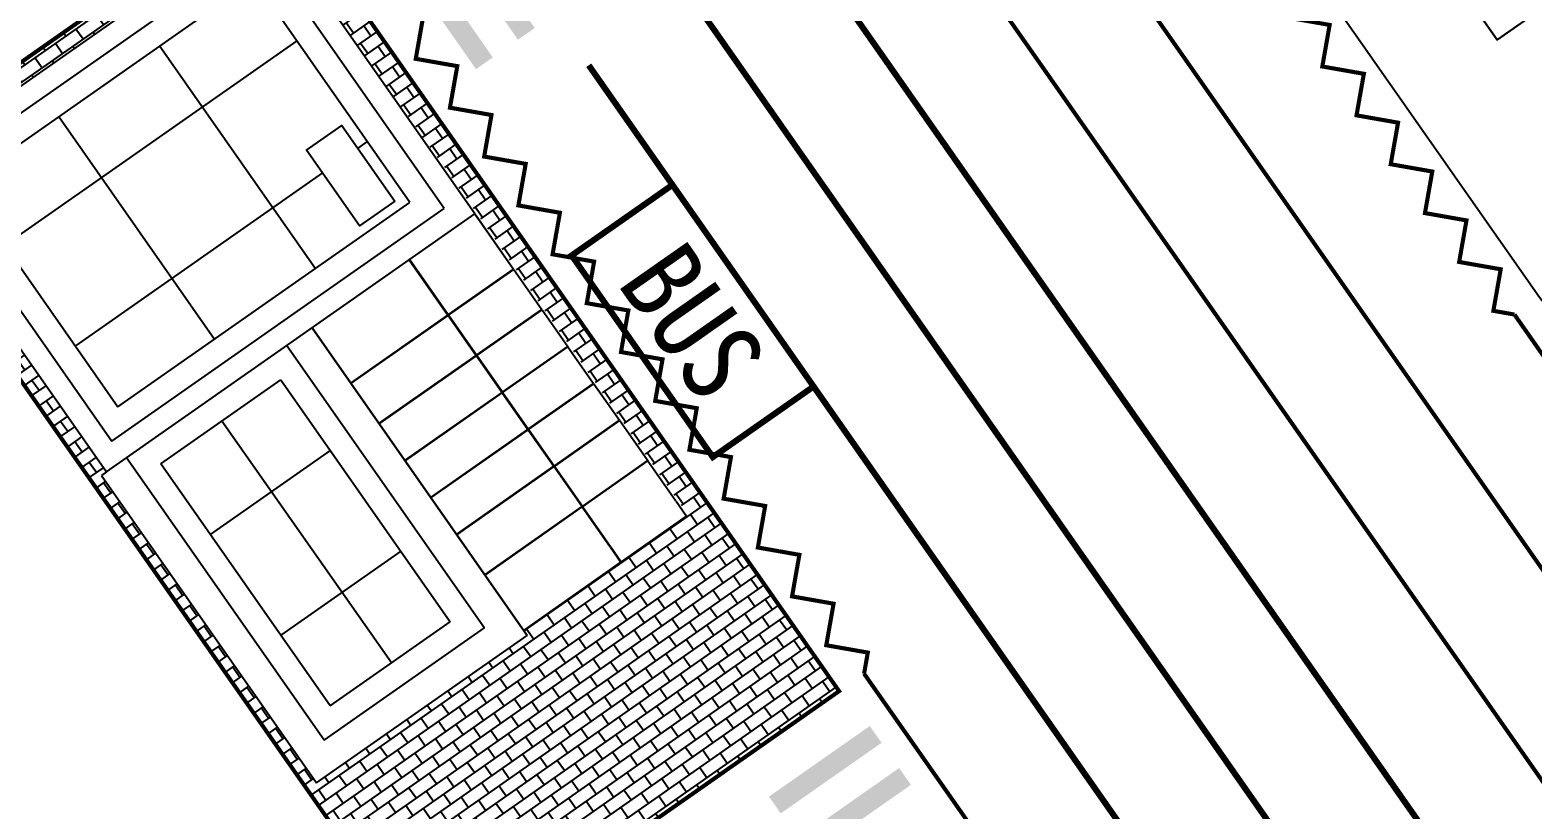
# Model space of a CAD drawing. Header units: millimetres. Extents: x 152904052 to 153933663, y 538271515 to 539240469.
# Drawn here: x 153342112 to 153378759, y 538636389 to 538655400 of the extents above; entities that cross this region are included whole.
import ezdxf
from ezdxf.enums import TextEntityAlignment as Align

# ---------------------------------------------------------------- set-up
doc = ezdxf.new("R2010")
doc.units = ezdxf.units.MM
doc.layers.add('SCHM', color=9, linetype='Continuous')
doc.styles.add('IIAC FONT', font='GulimChe.ttf')

msp = doc.modelspace()

# ---------------------------------------------------------------- hatches: boundary and pattern name
at = {"layer": 'SCHM'}
h = msp.add_hatch(dxfattribs=at)
h.set_pattern_fill('AR-B816', color=256, scale=1.5, angle=35, style=0)
h.set_pattern_definition([(35, (153148155.48, 538533342.43), (-174.8261, 249.67754), []), (125, (153148155.48, 538533342.43), (-424.50364, 74.85145), [304.8, -304.8])])
h.paths.add_polyline_path([(153349099.9, 538637046.8), (153348755.7, 538637538.3), (153348526, 538637377.4), (153352010.4, 538632401), (153361840.3, 538639284), (153358355.8, 538644260.3), (153357902.8, 538643943.1), (153358160.9, 538643574.5), (153356567.6, 538642458.9), (153354149.9, 538640766), (153354235.9, 538640643.1)])
h.paths.add_polyline_path([(153343851.6, 538644542), (153343974.5, 538644628.1), (153343759.4, 538644935.2), (153343406.8, 538644688.3), (153348526, 538637377.4), (153348755.7, 538637538.3)])
h.paths.add_polyline_path([(153339084.8, 538651611.3), (153338732.1, 538651364.4), (153343406.8, 538644688.3), (153343759.4, 538644935.2)])
h.paths.add_polyline_path([(153348074.4, 538658943.6), (153347050.9, 538658226.9), (153347323.3, 538657837.8), (153347855.8, 538658210.6), (153348070.9, 538657903.5), (153348562, 538658247.3)])
h.paths.add_polyline_path([(153345084.9, 538656850.3), (153338941.3, 538652548.5), (153339213.7, 538652159.4), (153345357.4, 538656461.2)])
h.paths.add_polyline_path([(153353236.6, 538651571.2), (153352783.6, 538651254), (153352998.7, 538650946.9), (153353942.2, 538649599.4), (153354630.5, 538648616.4), (153355261.5, 538647715.3), (153355892.4, 538646814.2), (153356523.3, 538645913.2), (153357211.6, 538644930.2), (153357902.8, 538643943.1), (153358355.8, 538644260.3)])
h.paths.add_polyline_path([(153348562, 538658247.3), (153348070.9, 538657903.5), (153352783.6, 538651254), (153353236.6, 538651571.2)])

# ---------------------------------------------------------------- linework, layer by layer
for p, q in [((153338869.7, 538651918.5), (153347855.8, 538658210.6)), ((153352960.6, 538650920.2), (153347855.8, 538658210.6)), ((153339621.8, 538651785.9), (153347723.2, 538657458.6)), ((153352208.5, 538651052.8), (153347723.2, 538657458.6)), ((153340457.4, 538651638.6), (153347575.8, 538656622.9)), ((153351372.9, 538651200.1), (153347575.8, 538656622.9)), ((153348614, 538655140.3), (153341495.6, 538650155.9)), ((153345274, 538655011.2), (153349071.1, 538649588.4)), ((153342816.5, 538653290.5), (153346613.6, 538647867.7)), ((153350334.7, 538652682.8), (153350101.3, 538652519.3)), ((153338869.7, 538651918.5), (153343974.5, 538644628.1)), ((153339621.8, 538651785.9), (153344107.1, 538645380.1)), ((153349241.2, 538651917.1), (153343216.3, 538647698.4)), ((153340457.4, 538651638.6), (153344254.5, 538646215.8)), ((153344107.1, 538645380.1), (153352208.5, 538651052.8)), ((153344254.5, 538646215.8), (153351372.9, 538651200.1)), ((153343974.5, 538644628.1), (153352960.6, 538650920.2)), ((153352960.6, 538650920.2), (153353904.1, 538649572.7)), ((153352989.3, 538650879.2), (153353904.1, 538649572.7)), ((153351359.2, 538649798.8), (153352302.7, 538648451.3)), ((153352310.9, 538648457.1), (153351367.4, 538649804.6)), ((153352310.9, 538648457.1), (153353904.1, 538649572.7)), ((153352316.6, 538648448.9), (153353909.9, 538649564.5)), ((153353909.9, 538649564.5), (153354592.4, 538648589.7)), ((153349931.3, 538646790.8), (153352302.7, 538648451.3)), ((153349937, 538646782.6), (153352308.4, 538648443.2)), ((153352308.4, 538648443.2), (153352991, 538647468.4)), ((153352999.2, 538647474.1), (153352316.6, 538648448.9)), ((153352999.2, 538647474.1), (153354592.4, 538648589.7)), ((153353004.9, 538647465.9), (153354598.2, 538648581.5)), ((153354598.2, 538648581.5), (153355223.4, 538647688.6)), ((153348987.7, 538648138.3), (153354235.9, 538640643.1)), ((153354235.9, 538640643.1), (153348987.7, 538648138.3)), ((153348373.4, 538647708.2), (153353191.4, 538640827.3)), ((153353630.1, 538646573), (153355223.4, 538647688.6)), ((153353635.9, 538646564.8), (153355229.1, 538647680.4)), ((153355229.1, 538647680.4), (153355854.3, 538646787.6)), ((153350619.5, 538645807.9), (153352991, 538647468.4)), ((153350625.3, 538645799.7), (153352996.7, 538647460.2)), ((153352996.7, 538647460.2), (153353621.9, 538646567.3)), ((153353630.1, 538646573), (153353004.9, 538647465.9)), ((153345301.6, 538644824.9), (153348226, 538646872.5)), ((153348226, 538646872.5), (153352355.8, 538640974.6)), ((153351250.5, 538644906.8), (153353621.9, 538646567.3)), ((153351256.2, 538644898.6), (153353627.7, 538646559.1)), ((153353627.7, 538646559.1), (153354252.9, 538645666.2)), ((153354261.1, 538645672), (153353635.9, 538646564.8)), ((153354261.1, 538645672), (153355854.3, 538646787.6)), ((153354266.8, 538645663.8), (153355860, 538646779.4)), ((153355860, 538646779.4), (153356485.2, 538645886.5)), ((153350922.2, 538639970.9), (153346792.5, 538645868.8)), ((153354892, 538644770.9), (153356485.2, 538645886.5)), ((153354897.7, 538644762.7), (153356491, 538645878.3)), ((153356491, 538645878.3), (153357173.5, 538644903.5)), ((153351881.4, 538644005.7), (153354252.9, 538645666.2)), ((153351887.1, 538643997.5), (153354258.6, 538645658)), ((153354258.6, 538645658), (153354883.8, 538644765.2)), ((153354892, 538644770.9), (153354266.8, 538645663.8)), ((153349430.5, 538645152.3), (153346506.1, 538643104.6)), ((153349284, 538638091.3), (153344466, 538644972.2)), ((153349431.4, 538638927), (153345301.6, 538644824.9)), ((153352512.3, 538643104.7), (153354883.8, 538644765.2)), ((153352518.1, 538643096.5), (153354889.5, 538644757)), ((153354889.5, 538644757), (153355572.1, 538643782.2)), ((153355580.3, 538643787.9), (153354897.7, 538644762.7)), ((153355580.3, 538643787.9), (153357173.5, 538644903.5)), ((153355586, 538643779.7), (153357179.3, 538644895.3)), ((153357179.3, 538644895.3), (153357861.8, 538643920.5)), ((153343974.5, 538644628.1), (153343851.6, 538644542)), ((153343851.6, 538644542), (153349099.9, 538637046.8)), ((153353200.6, 538642121.7), (153355572.1, 538643782.2)), ((153353206.4, 538642113.5), (153355577.8, 538643774)), ((153355577.8, 538643774), (153356260.4, 538642799.2)), ((153356268.6, 538642804.9), (153355586, 538643779.7)), ((153357867.6, 538643912.3), (153358122.8, 538643547.8)), ((153357867.6, 538643912.3), (153358122.8, 538643547.8)), ((153355710.4, 538641858.6), (153358122.8, 538643547.8)), ((153356529.5, 538642432.2), (153358122.8, 538643547.8)), ((153351151.3, 538642694.9), (153348226.9, 538640647.2)), ((153356266.1, 538642791), (153356521.4, 538642426.5)), ((153356529.5, 538642432.2), (153356274.3, 538642796.7)), ((153354149.9, 538640766), (153356521.4, 538642426.5)), ((153354149.9, 538640766), (153355702.2, 538641852.9)), ((153349284, 538638091.3), (153353191.4, 538640827.3)), ((153349431.4, 538638927), (153352355.8, 538640974.6)), ((153349099.9, 538637046.8), (153354235.9, 538640643.1))]:
    msp.add_line(p, q, dxfattribs=at)
at = {"layer": 'SCHM', "ltscale": 0.0008}
msp.add_lwpolyline([(153505400.7, 538740757), (153501531.4, 538746283.1, 1), (153499278.8, 538744705.8), (153501415.3, 538741654.4), (153377887.2, 538655159.1), (153375750.6, 538658210.4, 1), (153373498, 538656633.1), (153378918.3, 538648892.1, 1), (153381170.9, 538650469.4), (153379034.3, 538653520.8), (153502562.5, 538740016.1), (153503148, 538739179.6, -0.0541009), (153504343.7, 538737005.3, 1), (153506882.3, 538738062.7, 0.0541009)], format="xyb", close=True, dxfattribs=at)
at = {"layer": 'SCHM', "ltscale": 0.3, "const_width": 100, "flags": 128}
msp.add_lwpolyline([(153402790.2, 538608261.5), (153365565.1, 538661424.5)], dxfattribs=at)
at = {"layer": 'SCHM'}
msp.add_lwpolyline([(153374904.7, 538659418.6), (153377887.3, 538655159), (153380017.1, 538656650.3), (153377034.5, 538660909.9)], dxfattribs=at)
at = {"layer": 'SCHM', "ltscale": 0.3}
for points, const_width in [([(153400364.9, 538606563.4), (153363139.8, 538659726.3)], 100), ([(153358192.7, 538656262.3), (153395417.8, 538603099.3)], 150), ([(153355735.3, 538654541.6), (153392960.4, 538601378.6)], 150)]:
    msp.add_lwpolyline(points, dxfattribs=dict(at, const_width=const_width))
at = {"layer": 'SCHM'}
for points, const_width in [([(153361840.7, 538639284.2), (153352010.8, 538632401.3), (153338245, 538652061), (153348074.8, 538658943.9)], 100), ([(153358760.7, 538644990.5), (153361218.1, 538646711.2), (153357776.7, 538651626.1), (153355319.2, 538649905.4)], 150)]:
    msp.add_lwpolyline(points, close=True, dxfattribs=dict(at, const_width=const_width))
at = {"layer": 'SCHM', "const_width": 150}
msp.add_lwpolyline([(153360333.2, 538658435.7), (153393287, 538611372.8)], dxfattribs=at)
at = {"layer": 'SCHM', "ltscale": 0.005, "const_width": 100}
for points in [[(153378308.5, 538648465.1), (153377794.3, 538648555.8), (153377972.9, 538649568.6), (153376960.1, 538649747.1), (153377138.7, 538650759.9), (153376125.9, 538650938.5), (153376304.5, 538651951.3), (153375291.7, 538652129.8), (153375470.3, 538653142.6), (153374457.5, 538653321.2), (153374636.1, 538654334), (153373623.3, 538654512.5), (153373801.9, 538655525.3), (153372789.2, 538655703.9), (153372876.2, 538656197.8)], [(153362449.5, 538639710.5), (153362540.1, 538640224.7), (153361527.4, 538640403.3), (153361705.9, 538641416), (153360693.2, 538641594.6), (153360871.7, 538642607.4), (153359859, 538642786), (153360037.6, 538643798.7), (153359024.8, 538643977.3), (153359203.4, 538644990.1), (153358190.6, 538645168.7), (153358369.2, 538646181.4), (153357356.4, 538646360), (153357535, 538647372.8), (153356522.2, 538647551.4), (153356700.8, 538648564.1), (153355688, 538648742.7), (153355866.6, 538649755.5), (153354853.8, 538649934.1), (153355032.4, 538650946.8), (153354019.6, 538651125.4), (153354198.2, 538652138.2), (153353185.4, 538652316.8), (153353364, 538653329.5), (153352351.3, 538653508.1), (153352529.8, 538654520.9), (153351517.1, 538654699.5), (153351695.6, 538655712.2)]]:
    msp.add_lwpolyline(points, dxfattribs=at)
at = {"layer": 'SCHM'}
msp.add_lwpolyline([(153351004.6, 538651229.2), (153350144.5, 538650626.9), (153348854, 538652470), (153349714.1, 538653072.3)], close=True, dxfattribs=at)
at = {"layer": 'SCHM', "ltscale": 0.05, "const_width": 100}
for points in [[(153383308, 538641315.6), (153378308.5, 538648465.1)], [(153368687.5, 538630813.5), (153362449.5, 538639710.5)]]:
    msp.add_lwpolyline(points, dxfattribs=at)
at = {"layer": 'SCHM'}
for points in [[(153354419.4, 538655451.4), (153352698.7, 538657908.8), (153354009.8, 538655164.6), (153352289.1, 538657622.1)], [(153353395.5, 538654734.4), (153351674.7, 538657191.9), (153352985.9, 538654447.6), (153351265.2, 538656905.1)], [(153360417.7, 538636304.1), (153362875.1, 538638024.8), (153360130.9, 538636713.7), (153362588.3, 538638434.4)], [(153361134.6, 538635280.1), (153363592.1, 538637000.9), (153360847.8, 538635689.7), (153363305.3, 538637410.4)]]:
    msp.add_solid(points, dxfattribs=at)

# ---------------------------------------------------------------- texts
at = {"layer": 'SCHM', "style": 'IIAC FONT', "width": 0.95}
msp.add_text('BUS', height=2000, rotation=305, dxfattribs=at).set_placement((153358268.7, 538648308.3), align=Align.MIDDLE_CENTER)

doc.saveas('drawing.dxf')
